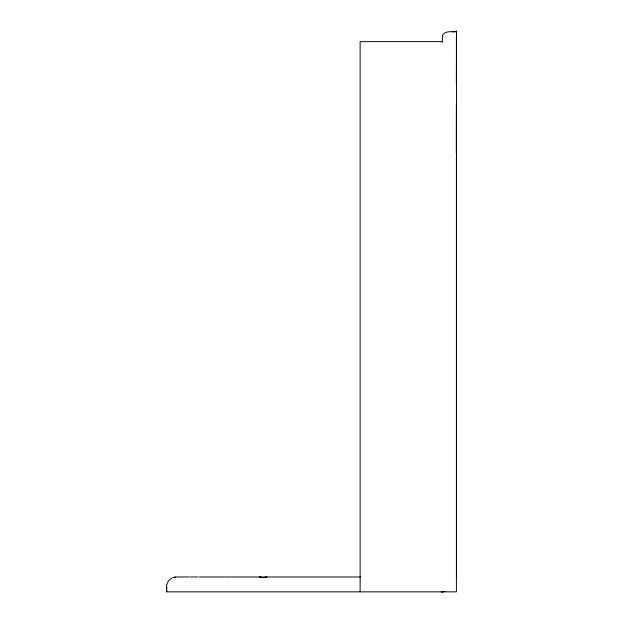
<?xml version="1.0" encoding="UTF-8"?>
<svg xmlns="http://www.w3.org/2000/svg" width="623" height="623" viewBox="0 0 623 623"><rect width="100%" height="100%" fill="white"/><g stroke="black" fill="none" stroke-linecap="round" stroke-linejoin="round"><path stroke-width="0.93" d="M452.555 31.937L456.48 31.15L456.41 83.903L456.41 31.75C451.909 32.053 445.757 30.449 442.727 34.88L442.275 42.325M456.348 152.985L456.41 104.391L456.41 591.85L166.723 591.85C165.757 586.788 166.816 580.488 171.932 578.058M166.723 591.85L166.808 586.897M172.968 577.607L176.052 576.991L189.353 576.984M173.124 577.552L175.445 577.038M262.867 577.576A3.52 1.137 -0.1 0 0 264.09 577.537L266.862 576.984M266.621 577.054L265.966 577.241M443.934 591.663L441.614 591.85L444.915 591.476M441.637 591.85L442.275 591.85M442.275 41.663L360.125 41.663L360.125 591.85M190.311 576.984L197.74 576.984M198.939 576.984L224.257 576.984M225.012 576.984L360.53 576.984M262.859 577.599L259.542 576.999M260.383 577.241L259.721 577.054M456.48 31.15L456.48 576.984"/></g></svg>
